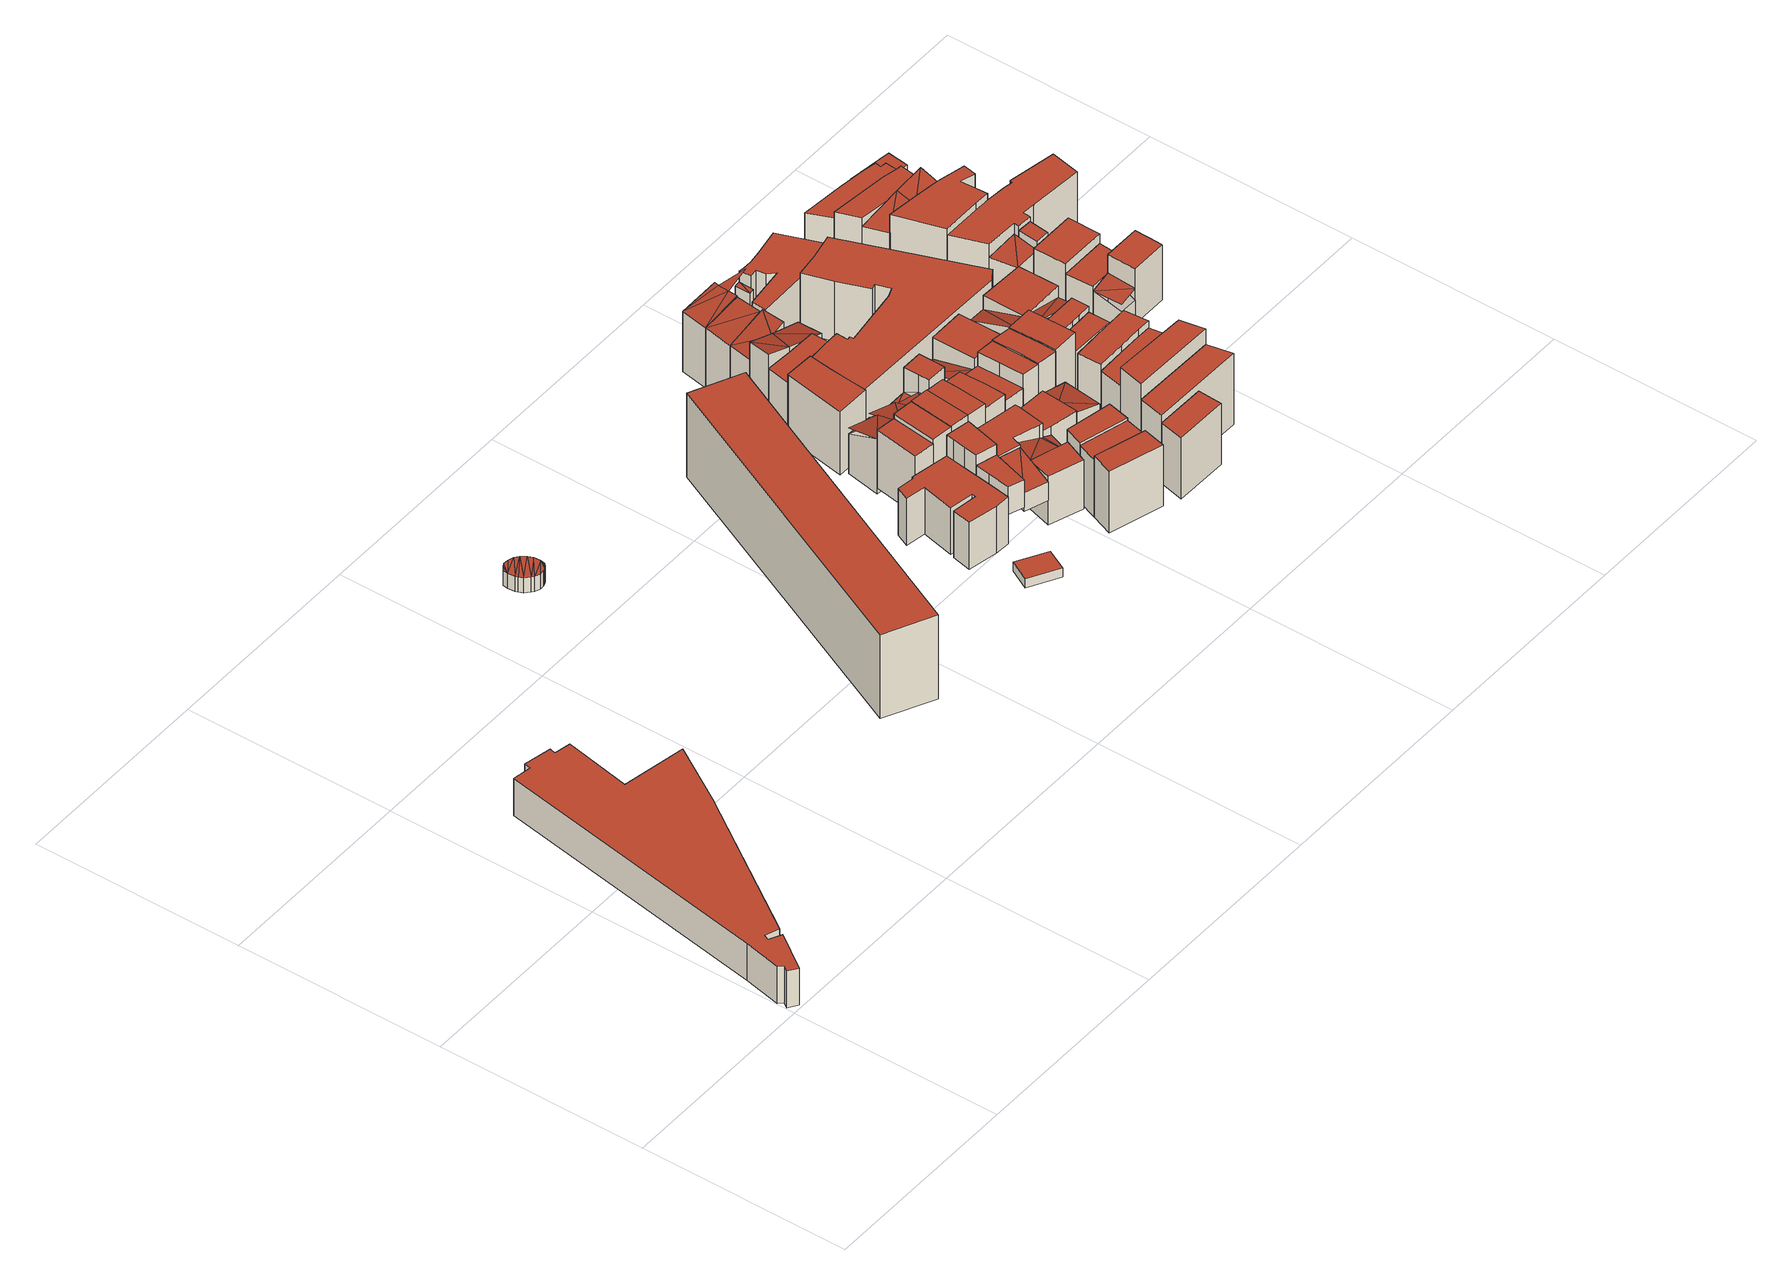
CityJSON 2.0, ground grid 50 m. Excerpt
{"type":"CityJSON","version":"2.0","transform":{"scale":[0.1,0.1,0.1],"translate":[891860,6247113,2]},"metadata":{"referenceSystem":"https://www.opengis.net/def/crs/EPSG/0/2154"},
"CityObjects":{
"building1":{"type":"Building","attributes":{"class":"Building"},"children":["building1-1"]},
"building1-1":{"type":"BuildingPart","parents":["building1"],"geometry":[{"type":"Solid","lod":"2.2","boundaries":[[[[0,1,2,3,4,5,6,7,8,9,10,11,12,13,14,15,16,17]],[[18,19,20,21,22,23,24,25,26,27,28,29,30,31,32,33,34,35]],[[35,34,16,17]],[[34,33,15,16]],[[33,32,14,15]],[[32,31,13,14]],[[31,30,12,13]],[[30,29,11,12]],[[29,28,10,11]],[[28,27,9,10]],[[27,26,8,9]],[[26,25,7,8]],[[25,24,6,7]],[[24,23,5,6]],[[23,22,4,5]],[[22,21,3,4]],[[21,20,2,3]],[[20,19,1,2]],[[19,18,0,1]],[[18,35,17,0]]]],"semantics":{"surfaces":[{"type":"GroundSurface"},{"type":"RoofSurface"},{"type":"WallSurface","on_footprint_edge":true}],"values":[[0,1,2,2,2,2,2,2,2,2,2,2,2,2,2,2,2,2,2,2]]}}]},
"building2":{"type":"Building","attributes":{"class":"Building"},"children":["building2-1"]},
"building2-1":{"type":"BuildingPart","parents":["building2"],"geometry":[{"type":"Solid","lod":"2.2","boundaries":[[[[36,37,38]],[[39,36,38]],[[40,41,37]],[[38,37,41]],[[42,43,44]],[[45,46,47]],[[47,48,49]],[[50,49,51]],[[52,49,50]],[[53,49,52]],[[51,49,48]],[[48,47,46]],[[44,46,45]],[[46,44,43]],[[43,42,40]],[[41,40,42]],[[54,37,36]],[[55,37,54]],[[56,57,58,59,60,61,62,63,64,65,66,67,68,69,70,71,72,73,74,75]],[[55,54,74,75]],[[54,36,73,74]],[[36,39,72,73]],[[39,38,71,72]],[[38,41,70,71]],[[41,42,69,70]],[[42,44,68,69]],[[44,45,67,68]],[[45,47,66,67]],[[47,49,65,66]],[[49,53,64,65]],[[53,52,63,64]],[[52,50,62,63]],[[50,51,61,62]],[[51,48,60,61]],[[48,46,59,60]],[[46,43,58,59]],[[43,40,57,58]],[[40,37,56,57]],[[37,55,75,56]]]],"semantics":{"surfaces":[{"type":"RoofSurface","rf_azimuth":171.44,"rf_slope":0.482},{"type":"GroundSurface"},{"type":"WallSurface","on_footprint_edge":true}],"values":[[0,0,0,0,0,0,0,0,0,0,0,0,0,0,0,0,0,0,1,2,2,2,2,2,2,2,2,2,2,2,2,2,2,2,2,2,2,2,2]]}}]},
"building3":{"type":"Building","attributes":{"class":"Building"},"children":["building3-1"]},
"building3-1":{"type":"BuildingPart","parents":["building3"],"geometry":[{"type":"Solid","lod":"2.2","boundaries":[[[[76,77,78,79]],[[80,81,82,83]],[[83,82,78,79]],[[82,81,77,78]],[[81,80,76,77]],[[80,83,79,76]]]],"semantics":{"surfaces":[{"type":"GroundSurface"},{"type":"RoofSurface"},{"type":"WallSurface","on_footprint_edge":true}],"values":[[0,1,2,2,2,2]]}}]},
"building4":{"type":"Building","attributes":{"class":"Building"},"children":["building4-1"]},
"building4-1":{"type":"BuildingPart","parents":["building4"],"geometry":[{"type":"Solid","lod":"2.2","boundaries":[[[[84,85,86,87]],[[88,89,90,91]],[[91,90,86,87]],[[90,89,85,86]],[[89,88,84,85]],[[88,91,87,84]]]],"semantics":{"surfaces":[{"type":"GroundSurface"},{"type":"RoofSurface"},{"type":"WallSurface","on_footprint_edge":true}],"values":[[0,1,2,2,2,2]]}}]},
"building5":{"type":"Building","attributes":{"class":"Building"},"children":["building5-1"]},
"building5-1":{"type":"BuildingPart","parents":["building5"],"geometry":[{"type":"Solid","lod":"2.2","boundaries":[[[[92,93,94,95,96,97,98,99,100,101,102,103,104,105,106]],[[107,108,109,110,111,112,113,114,115,116,117,118,119,120,121]],[[121,120,105,106]],[[120,119,104,105]],[[119,118,103,104]],[[118,117,102,103]],[[117,116,101,102]],[[116,115,100,101]],[[115,114,99,100]],[[114,113,98,99]],[[113,112,97,98]],[[112,111,96,97]],[[111,110,95,96]],[[110,109,94,95]],[[109,108,93,94]],[[108,107,92,93]],[[107,121,106,92]]]],"semantics":{"surfaces":[{"type":"GroundSurface"},{"type":"RoofSurface"},{"type":"WallSurface","on_footprint_edge":true}],"values":[[0,1,2,2,2,2,2,2,2,2,2,2,2,2,2,2,2]]}}]},
"building6":{"type":"Building","attributes":{"class":"Building"},"children":["building6-1"]},
"building6-1":{"type":"BuildingPart","parents":["building6"],"geometry":[{"type":"Solid","lod":"2.2","boundaries":[[[[122,123,124,125,126]],[[127,128,129,130,131]],[[131,130,125,126]],[[130,129,124,125]],[[129,128,123,124]],[[128,127,122,123]],[[127,131,126,122]]]],"semantics":{"surfaces":[{"type":"GroundSurface"},{"type":"RoofSurface"},{"type":"WallSurface","on_footprint_edge":true}],"values":[[0,1,2,2,2,2,2]]}}]},
"building7":{"type":"Building","attributes":{"class":"Building"},"children":["building7-1"]},
"building7-1":{"type":"BuildingPart","parents":["building7"],"geometry":[{"type":"Solid","lod":"2.2","boundaries":[[[[132,133,134]],[[135,132,134]],[[136,137,138,139]],[[134,133,138,139]],[[133,132,137,138]],[[132,135,136,137]],[[135,134,139,136]]]],"semantics":{"surfaces":[{"type":"RoofSurface","rf_azimuth":255.26,"rf_slope":14.89},{"type":"GroundSurface"},{"type":"WallSurface","on_footprint_edge":true}],"values":[[0,0,1,2,2,2,2]]}}]},
"building8":{"type":"Building","attributes":{"class":"Building"},"children":["building8-1"]},
"building8-1":{"type":"BuildingPart","parents":["building8"],"geometry":[{"type":"Solid","lod":"2.2","boundaries":[[[[140,141,142,143,144,145]],[[146,147,148,149,150,151]],[[151,150,144,145]],[[150,149,143,144]],[[149,148,142,143]],[[148,147,141,142]],[[147,146,140,141]],[[146,151,145,140]]]],"semantics":{"surfaces":[{"type":"GroundSurface"},{"type":"RoofSurface"},{"type":"WallSurface","on_footprint_edge":true}],"values":[[0,1,2,2,2,2,2,2]]}}]},
"building9":{"type":"Building","attributes":{"class":"Building"},"children":["building9-1"]},
"building9-1":{"type":"BuildingPart","parents":["building9"],"geometry":[{"type":"Solid","lod":"2.2","boundaries":[[[[152,153,154,155]],[[156,157,158,159]],[[159,158,154,155]],[[158,157,153,154]],[[157,156,152,153]],[[156,159,155,152]]]],"semantics":{"surfaces":[{"type":"GroundSurface"},{"type":"RoofSurface"},{"type":"WallSurface","on_footprint_edge":true}],"values":[[0,1,2,2,2,2]]}}]},
"building10":{"type":"Building","attributes":{"class":"Building"},"children":["building10-1"]},
"building10-1":{"type":"BuildingPart","parents":["building10"],"geometry":[{"type":"Solid","lod":"2.2","boundaries":[[[[160,161,162,163]],[[164,165,166,167]],[[167,166,162,163]],[[166,165,161,162]],[[165,164,160,161]],[[164,167,163,160]]]],"semantics":{"surfaces":[{"type":"GroundSurface"},{"type":"RoofSurface"},{"type":"WallSurface","on_footprint_edge":true}],"values":[[0,1,2,2,2,2]]}}]},
"building11":{"type":"Building","attributes":{"class":"Building"},"children":["building11-1"]},
"building11-1":{"type":"BuildingPart","parents":["building11"],"geometry":[{"type":"Solid","lod":"2.2","boundaries":[[[[168,169,170,171]],[[172,173,174,175]],[[175,174,170,171]],[[174,173,169,170]],[[173,172,168,169]],[[172,175,171,168]]]],"semantics":{"surfaces":[{"type":"GroundSurface"},{"type":"RoofSurface"},{"type":"WallSurface","on_footprint_edge":true}],"values":[[0,1,2,2,2,2]]}}]},
"building12":{"type":"Building","attributes":{"class":"Building"},"children":["building12-1"]},
"building12-1":{"type":"BuildingPart","parents":["building12"],"geometry":[{"type":"MultiSurface","lod":"2.2","boundaries":[[[176,177,178]],[[178,177,179]],[[180,181,182]],[[183,184,185,186,187]],[[177,176,186,187]],[[176,178,185,186]],[[178,181,184,185]],[[181,180,183,184]],[[180,177,187,183]]],"semantics":{"surfaces":[{"type":"RoofSurface","rf_azimuth":80.72,"rf_slope":16.52},{"type":"RoofSurface","rf_azimuth":86.85,"rf_slope":3.48},{"type":"GroundSurface"},{"type":"WallSurface","on_footprint_edge":true}],"values":[0,0,1,2,3,3,3,3,3]}}]},
"building13":{"type":"Building","attributes":{"class":"Building"},"children":["building13-1"]},
"building13-1":{"type":"BuildingPart","parents":["building13"],"geometry":[{"type":"Solid","lod":"2.2","boundaries":[[[[188,189,190,191,192,193,194,195]],[[196,197,198,199,200,201,202,203]],[[203,202,194,195]],[[202,201,193,194]],[[201,200,192,193]],[[200,199,191,192]],[[199,198,190,191]],[[198,197,189,190]],[[197,196,188,189]],[[196,203,195,188]]]],"semantics":{"surfaces":[{"type":"GroundSurface"},{"type":"RoofSurface"},{"type":"WallSurface","on_footprint_edge":true}],"values":[[0,1,2,2,2,2,2,2,2,2]]}}]},
"building14":{"type":"Building","attributes":{"class":"Building"},"children":["building14-1"]},
"building14-1":{"type":"BuildingPart","parents":["building14"],"geometry":[{"type":"Solid","lod":"2.2","boundaries":[[[[204,205,206]],[[207,206,205]],[[208,207,209]],[[208,206,207]],[[210,211,212,213,214,215]],[[209,207,214,215]],[[207,205,213,214]],[[205,204,212,213]],[[204,206,211,212]],[[206,208,210,211]],[[208,209,215,210]]]],"semantics":{"surfaces":[{"type":"RoofSurface","rf_azimuth":344.24,"rf_slope":16.55},{"type":"GroundSurface"},{"type":"WallSurface","on_footprint_edge":true}],"values":[[0,0,0,0,1,2,2,2,2,2,2]]}}]},
"building15":{"type":"Building","attributes":{"class":"Building"},"children":["building15-1"]},
"building15-1":{"type":"BuildingPart","parents":["building15"],"geometry":[{"type":"Solid","lod":"2.2","boundaries":[[[[216,217,218,219]],[[220,221,222,223]],[[223,222,218,219]],[[222,221,217,218]],[[221,220,216,217]],[[220,223,219,216]]]],"semantics":{"surfaces":[{"type":"GroundSurface"},{"type":"RoofSurface"},{"type":"WallSurface","on_footprint_edge":true}],"values":[[0,1,2,2,2,2]]}}]},
"building16":{"type":"Building","attributes":{"class":"Building"},"children":["building16-1"]},
"building16-1":{"type":"BuildingPart","parents":["building16"],"geometry":[{"type":"MultiSurface","lod":"2.2","boundaries":[[[224,225,226]],[[224,226,227]],[[228,229,230]],[[231,232,233,234,235]],[[228,226,234,235]],[[226,225,233,234]],[[225,224,232,233]],[[224,229,231,232]],[[229,228,235,231]]],"semantics":{"surfaces":[{"type":"RoofSurface","rf_azimuth":80.85,"rf_slope":15.89},{"type":"RoofSurface","rf_azimuth":76.14,"rf_slope":5.31},{"type":"GroundSurface"},{"type":"WallSurface","on_footprint_edge":true}],"values":[0,0,1,2,3,3,3,3,3]}}]},
"building17":{"type":"Building","attributes":{"class":"Building"},"children":["building17-1"]},
"building17-1":{"type":"BuildingPart","parents":["building17"],"geometry":[{"type":"Solid","lod":"2.2","boundaries":[[[[236,237,238,239]],[[240,241,242,243]],[[243,242,238,239]],[[242,241,237,238]],[[241,240,236,237]],[[240,243,239,236]]]],"semantics":{"surfaces":[{"type":"GroundSurface"},{"type":"RoofSurface"},{"type":"WallSurface","on_footprint_edge":true}],"values":[[0,1,2,2,2,2]]}}]},
"building18":{"type":"Building","attributes":{"class":"Building"},"children":["building18-1"]},
"building18-1":{"type":"BuildingPart","parents":["building18"],"geometry":[{"type":"Solid","lod":"2.2","boundaries":[[[[244,245,246,247,248,249]],[[250,251,252,253,254,255]],[[255,254,248,249]],[[254,253,247,248]],[[253,252,246,247]],[[252,251,245,246]],[[251,250,244,245]],[[250,255,249,244]]]],"semantics":{"surfaces":[{"type":"GroundSurface"},{"type":"RoofSurface"},{"type":"WallSurface","on_footprint_edge":true}],"values":[[0,1,2,2,2,2,2,2]]}}]},
"building19":{"type":"Building","attributes":{"class":"Building"},"children":["building19-1"]},
"building19-1":{"type":"BuildingPart","parents":["building19"],"geometry":[{"type":"Solid","lod":"2.2","boundaries":[[[[256,257,258,259,260]],[[261,262,263,264,265]],[[265,264,259,260]],[[264,263,258,259]],[[263,262,257,258]],[[262,261,256,257]],[[261,265,260,256]]]],"semantics":{"surfaces":[{"type":"GroundSurface"},{"type":"RoofSurface"},{"type":"WallSurface","on_footprint_edge":true}],"values":[[0,1,2,2,2,2,2]]}}]},
"building20":{"type":"Building","attributes":{"class":"Building"},"children":["building20-1"]},
"building20-1":{"type":"BuildingPart","parents":["building20"],"geometry":[{"type":"Solid","lod":"2.2","boundaries":[[[[238,266,267,239]],[[268,269,270,271]],[[271,270,267,239]],[[270,269,266,267]],[[269,268,238,266]],[[268,271,239,238]]]],"semantics":{"surfaces":[{"type":"GroundSurface"},{"type":"RoofSurface"},{"type":"WallSurface","on_footprint_edge":true}],"values":[[0,1,2,2,2,2]]}}]},
"building21":{"type":"Building","attributes":{"class":"Building"},"children":["building21-1"]},
"building21-1":{"type":"BuildingPart","parents":["building21"],"geometry":[{"type":"MultiSurface","lod":"2.2","boundaries":[[[272,273,274]],[[272,274,275]],[[276,277,278]],[[279,277,276]],[[280,281,282,283,284,285]],[[276,274,284,285]],[[274,273,283,284]],[[273,272,282,283]],[[272,277,281,282]],[[277,279,280,281]],[[279,276,285,280]]],"semantics":{"surfaces":[{"type":"RoofSurface","rf_azimuth":90.04,"rf_slope":8.91},{"type":"RoofSurface","rf_azimuth":102.31,"rf_slope":1.39},{"type":"GroundSurface"},{"type":"WallSurface","on_footprint_edge":true}],"values":[0,0,1,1,2,3,3,3,3,3,3]}}]},
"building22":{"type":"Building","attributes":{"class":"Building"},"children":["building22-1"]},
"building22-1":{"type":"BuildingPart","parents":["building22"],"geometry":[{"type":"Solid","lod":"2.2","boundaries":[[[[286,287,288,289,290,291,292]],[[293,294,295,296,297,298,299]],[[299,298,291,292]],[[298,297,290,291]],[[297,296,289,290]],[[296,295,288,289]],[[295,294,287,288]],[[294,293,286,287]],[[293,299,292,286]]]],"semantics":{"surfaces":[{"type":"GroundSurface"},{"type":"RoofSurface"},{"type":"WallSurface","on_footprint_edge":true}],"values":[[0,1,2,2,2,2,2,2,2]]}}]},
"building23":{"type":"Building","attributes":{"class":"Building"},"children":["building23-1"]},
"building23-1":{"type":"BuildingPart","parents":["building23"],"geometry":[{"type":"Solid","lod":"2.2","boundaries":[[[[300,301,302,303]],[[304,305,306,307]],[[307,306,302,303]],[[306,305,301,302]],[[305,304,300,301]],[[304,307,303,300]]]],"semantics":{"surfaces":[{"type":"GroundSurface"},{"type":"RoofSurface"},{"type":"WallSurface","on_footprint_edge":true}],"values":[[0,1,2,2,2,2]]}}]},
"building24":{"type":"Building","attributes":{"class":"Building"},"children":["building24-1"]},
"building24-1":{"type":"BuildingPart","parents":["building24"],"geometry":[{"type":"Solid","lod":"2.2","boundaries":[[[[308,309,310,311,312,313]],[[314,315,316,317,318,319]],[[319,318,312,313]],[[318,317,311,312]],[[317,316,310,311]],[[316,315,309,310]],[[315,314,308,309]],[[314,319,313,308]]]],"semantics":{"surfaces":[{"type":"GroundSurface"},{"type":"RoofSurface"},{"type":"WallSurface","on_footprint_edge":true}],"values":[[0,1,2,2,2,2,2,2]]}}]},
"building25":{"type":"Building","attributes":{"class":"Building"},"children":["building25-1"]},
"building25-1":{"type":"BuildingPart","parents":["building25"],"geometry":[{"type":"Solid","lod":"2.2","boundaries":[[[[320,321,322,323,324,325]],[[326,327,328,329,330,331]],[[331,330,324,325]],[[330,329,323,324]],[[329,328,322,323]],[[328,327,321,322]],[[327,326,320,321]],[[326,331,325,320]]]],"semantics":{"surfaces":[{"type":"GroundSurface"},{"type":"RoofSurface"},{"type":"WallSurface","on_footprint_edge":true}],"values":[[0,1,2,2,2,2,2,2]]}}]},
"building26":{"type":"Building","attributes":{"class":"Building"},"children":["building26-1"]},
"building26-1":{"type":"BuildingPart","parents":["building26"],"geometry":[{"type":"Solid","lod":"2.2","boundaries":[[[[285,284,332,333,334,335]],[[336,337,338,339,340,341]],[[341,340,334,335]],[[340,339,333,334]],[[339,338,332,333]],[[338,337,284,332]],[[337,336,285,284]],[[336,341,335,285]]]],"semantics":{"surfaces":[{"type":"GroundSurface"},{"type":"RoofSurface"},{"type":"WallSurface","on_footprint_edge":true}],"values":[[0,1,2,2,2,2,2,2]]}}]},
"building27":{"type":"Building","attributes":{"class":"Building"},"children":["building27-1"]},
"building27-1":{"type":"BuildingPart","parents":["building27"],"geometry":[{"type":"Solid","lod":"2.2","boundaries":[[[[342,343,344,345,346,347]],[[348,349,350,351,352,353]],[[353,352,346,347]],[[352,351,345,346]],[[351,350,344,345]],[[350,349,343,344]],[[349,348,342,343]],[[348,353,347,342]]]],"semantics":{"surfaces":[{"type":"GroundSurface"},{"type":"RoofSurface"},{"type":"WallSurface","on_footprint_edge":true}],"values":[[0,1,2,2,2,2,2,2]]}}]},
"building28":{"type":"Building","attributes":{"class":"Building"},"children":["building28-1"]},
"building28-1":{"type":"BuildingPart","parents":["building28"],"geometry":[{"type":"Solid","lod":"2.2","boundaries":[[[[354,355,356]],[[357,354,356]],[[358,357,359]],[[356,359,357]],[[360,361,362,363,364,365]],[[356,355,364,365]],[[355,354,363,364]],[[354,357,362,363]],[[357,358,361,362]],[[358,359,360,361]],[[359,356,365,360]]]],"semantics":{"surfaces":[{"type":"RoofSurface","rf_azimuth":358.6,"rf_slope":19.59},{"type":"GroundSurface"},{"type":"WallSurface","on_footprint_edge":true}],"values":[[0,0,0,0,1,2,2,2,2,2,2]]}}]},
"building29":{"type":"Building","attributes":{"class":"Building"},"children":["building29-1"]},
"building29-1":{"type":"BuildingPart","parents":["building29"],"geometry":[{"type":"Solid","lod":"2.2","boundaries":[[[[366,367,368]],[[369,368,367]],[[370,368,369]],[[371,372,373,374,375]],[[369,367,374,375]],[[367,366,373,374]],[[366,368,372,373]],[[368,370,371,372]],[[370,369,375,371]]]],"semantics":{"surfaces":[{"type":"RoofSurface","rf_azimuth":170.13,"rf_slope":13.35},{"type":"GroundSurface"},{"type":"WallSurface","on_footprint_edge":true}],"values":[[0,0,0,1,2,2,2,2,2]]}}]},
"building30":{"type":"Building","attributes":{"class":"Building"},"children":["building30-1"]},
"building30-1":{"type":"BuildingPart","parents":["building30"],"geometry":[{"type":"Solid","lod":"2.2","boundaries":[[[[376,377,378]],[[379,376,380]],[[378,380,376]],[[381,382,383,384,385]],[[378,377,384,385]],[[377,376,383,384]],[[376,379,382,383]],[[379,380,381,382]],[[380,378,385,381]]]],"semantics":{"surfaces":[{"type":"RoofSurface","rf_azimuth":0.423,"rf_slope":13.52},{"type":"GroundSurface"},{"type":"WallSurface","on_footprint_edge":true}],"values":[[0,0,0,1,2,2,2,2,2]]}}]},
"building31":{"type":"Building","attributes":{"class":"Building"},"children":["building31-1"]},
"building31-1":{"type":"BuildingPart","parents":["building31"],"geometry":[{"type":"Solid","lod":"2.2","boundaries":[[[[386,387,388]],[[389,386,388]],[[390,389,388]],[[391,392,393,394,395]],[[388,387,394,395]],[[387,386,393,394]],[[386,389,392,393]],[[389,390,391,392]],[[390,388,395,391]]]],"semantics":{"surfaces":[{"type":"RoofSurface","rf_azimuth":91.14,"rf_slope":14.26},{"type":"GroundSurface"},{"type":"WallSurface","on_footprint_edge":true}],"values":[[0,0,0,1,2,2,2,2,2]]}}]},
"building32":{"type":"Building","attributes":{"class":"Building"},"children":["building32-1"]},
"building32-1":{"type":"BuildingPart","parents":["building32"],"geometry":[{"type":"Solid","lod":"2.2","boundaries":[[[[396,397,398]],[[399,396,398]],[[400,401,402,403]],[[398,397,402,403]],[[397,396,401,402]],[[396,399,400,401]],[[399,398,403,400]]]],"semantics":{"surfaces":[{"type":"RoofSurface","rf_azimuth":171.98,"rf_slope":14.84},{"type":"GroundSurface"},{"type":"WallSurface","on_footprint_edge":true}],"values":[[0,0,1,2,2,2,2]]}}]},
"building33":{"type":"Building","attributes":{"class":"Building"},"children":["building33-1"]},
"building33-1":{"type":"BuildingPart","parents":["building33"],"geometry":[{"type":"Solid","lod":"2.2","boundaries":[[[[404,405,406,407]],[[408,409,410,411]],[[411,410,406,407]],[[410,409,405,406]],[[409,408,404,405]],[[408,411,407,404]]]],"semantics":{"surfaces":[{"type":"GroundSurface"},{"type":"RoofSurface"},{"type":"WallSurface","on_footprint_edge":true}],"values":[[0,1,2,2,2,2]]}}]},
"building34":{"type":"Building","attributes":{"class":"Building"},"children":["building34-1"]},
"building34-1":{"type":"BuildingPart","parents":["building34"],"geometry":[{"type":"Solid","lod":"2.2","boundaries":[[[[412,413,414,415,416,417]],[[418,419,420,421,422,423]],[[423,422,416,417]],[[422,421,415,416]],[[421,420,414,415]],[[420,419,413,414]],[[419,418,412,413]],[[418,423,417,412]]]],"semantics":{"surfaces":[{"type":"GroundSurface"},{"type":"RoofSurface"},{"type":"WallSurface","on_footprint_edge":true}],"values":[[0,1,2,2,2,2,2,2]]}}]},
"building35":{"type":"Building","attributes":{"class":"Building"},"children":["building35-1"]},
"building35-1":{"type":"BuildingPart","parents":["building35"],"geometry":[{"type":"Solid","lod":"2.2","boundaries":[[[[424,425,426]],[[427,426,425]],[[428,429,430,431]],[[427,425,430,431]],[[425,424,429,430]],[[424,426,428,429]],[[426,427,431,428]]]],"semantics":{"surfaces":[{"type":"RoofSurface","rf_azimuth":59.24,"rf_slope":8.73},{"type":"GroundSurface"},{"type":"WallSurface","on_footprint_edge":true}],"values":[[0,0,1,2,2,2,2]]}}]},
"building36":{"type":"Building","attributes":{"class":"Building"},"children":["building36-1"]},
"building36-1":{"type":"BuildingPart","parents":["building36"],"geometry":[{"type":"Solid","lod":"2.2","boundaries":[[[[432,433,434,435,436,437]],[[438,439,440,441,442,443]],[[443,442,436,437]],[[442,441,435,436]],[[441,440,434,435]],[[440,439,433,434]],[[439,438,432,433]],[[438,443,437,432]]]],"semantics":{"surfaces":[{"type":"GroundSurface"},{"type":"RoofSurface"},{"type":"WallSurface","on_footprint_edge":true}],"values":[[0,1,2,2,2,2,2,2]]}}]},
"building37":{"type":"Building","attributes":{"class":"Building"},"children":["building37-1"]},
"building37-1":{"type":"BuildingPart","parents":["building37"],"geometry":[{"type":"MultiSurface","lod":"2.2","boundaries":[[[444,445,446]],[[447,448,449]],[[450,451,447]],[[450,447,452]],[[449,452,447]],[[453,452,449]],[[454,455,456,457,458,459,460,461]],[[449,462,460,461]],[[462,463,459,460]],[[463,447,458,459]],[[447,451,457,458]],[[451,450,456,457]],[[450,452,455,456]],[[452,453,454,455]],[[453,449,461,454]]],"semantics":{"surfaces":[{"type":"RoofSurface","rf_azimuth":284.36,"rf_slope":14.08},{"type":"RoofSurface","rf_azimuth":167.34,"rf_slope":15.65},{"type":"GroundSurface"},{"type":"WallSurface","on_footprint_edge":true}],"values":[0,1,1,1,1,1,2,3,3,3,3,3,3,3,3]}}]},
"building38":{"type":"Building","attributes":{"class":"Building"},"children":["building38-1"]},
"building38-1":{"type":"BuildingPart","parents":["building38"],"geometry":[{"type":"Solid","lod":"2.2","boundaries":[[[[464,465,466,467]],[[468,469,470,471]],[[471,470,466,467]],[[470,469,465,466]],[[469,468,464,465]],[[468,471,467,464]]]],"semantics":{"surfaces":[{"type":"GroundSurface"},{"type":"RoofSurface"},{"type":"WallSurface","on_footprint_edge":true}],"values":[[0,1,2,2,2,2]]}}]},
"building39":{"type":"Building","attributes":{"class":"Building"},"children":["building39-1"]},
"building39-1":{"type":"BuildingPart","parents":["building39"],"geometry":[{"type":"Solid","lod":"2.2","boundaries":[[[[472,473,474,475]],[[476,477,478,479]],[[479,478,474,475]],[[478,477,473,474]],[[477,476,472,473]],[[476,479,475,472]]]],"semantics":{"surfaces":[{"type":"GroundSurface"},{"type":"RoofSurface"},{"type":"WallSurface","on_footprint_edge":true}],"values":[[0,1,2,2,2,2]]}}]},
"building40":{"type":"Building","attributes":{"class":"Building"},"children":["building40-1"]},
"building40-1":{"type":"BuildingPart","parents":["building40"],"geometry":[{"type":"Solid","lod":"2.2","boundaries":[[[[480,481,482,483]],[[484,485,486,487]],[[487,486,482,483]],[[486,485,481,482]],[[485,484,480,481]],[[484,487,483,480]]]],"semantics":{"surfaces":[{"type":"GroundSurface"},{"type":"RoofSurface"},{"type":"WallSurface","on_footprint_edge":true}],"values":[[0,1,2,2,2,2]]}}]},
"building41":{"type":"Building","attributes":{"class":"Building"},"children":["building41-1"]},
"building41-1":{"type":"BuildingPart","parents":["building41"],"geometry":[{"type":"Solid","lod":"2.2","boundaries":[[[[488,489,490,491,492]],[[493,494,495,496,497]],[[497,496,491,492]],[[496,495,490,491]],[[495,494,489,490]],[[494,493,488,489]],[[493,497,492,488]]]],"semantics":{"surfaces":[{"type":"GroundSurface"},{"type":"RoofSurface"},{"type":"WallSurface","on_footprint_edge":true}],"values":[[0,1,2,2,2,2,2]]}}]},
"building42":{"type":"Building","attributes":{"class":"Building"},"children":["building42-1"]},
"building42-1":{"type":"BuildingPart","parents":["building42"],"geometry":[{"type":"Solid","lod":"2.2","boundaries":[[[[498,499,500,501,502]],[[503,504,505,506,507]],[[507,506,501,502]],[[506,505,500,501]],[[505,504,499,500]],[[504,503,498,499]],[[503,507,502,498]]]],"semantics":{"surfaces":[{"type":"GroundSurface"},{"type":"RoofSurface"},{"type":"WallSurface","on_footprint_edge":true}],"values":[[0,1,2,2,2,2,2]]}}]},
"building43":{"type":"Building","attributes":{"class":"Building"},"children":["building43-1"]},
"building43-1":{"type":"BuildingPart","parents":["building43"],"geometry":[{"type":"Solid","lod":"2.2","boundaries":[[[[508,509,510,511,512,513]],[[514,515,516,517,518,519]],[[519,518,512,513]],[[518,517,511,512]],[[517,516,510,511]],[[516,515,509,510]],[[515,514,508,509]],[[514,519,513,508]]]],"semantics":{"surfaces":[{"type":"GroundSurface"},{"type":"RoofSurface"},{"type":"WallSurface","on_footprint_edge":true}],"values":[[0,1,2,2,2,2,2,2]]}}]},
"building44":{"type":"Building","attributes":{"class":"Building"},"children":["building44-1"]},
"building44-1":{"type":"BuildingPart","parents":["building44"],"geometry":[{"type":"Solid","lod":"2.2","boundaries":[[[[520,521,522]],[[523,522,521]],[[524,525,526,527]],[[523,521,526,527]],[[521,520,525,526]],[[520,522,524,525]],[[522,523,527,524]]]],"semantics":{"surfaces":[{"type":"RoofSurface","rf_azimuth":195.98,"rf_slope":15.71},{"type":"GroundSurface"},{"type":"WallSurface","on_footprint_edge":true}],"values":[[0,0,1,2,2,2,2]]}}]},
"building45":{"type":"Building","attributes":{"class":"Building"},"children":["building45-1"]},
"building45-1":{"type":"BuildingPart","parents":["building45"],"geometry":[{"type":"Solid","lod":"2.2","boundaries":[[[[528,529,530,531,532,533,534,535,536,537,538,539,540,541,542,543,544,545,546]],[[547,548,549,550,551,552,553,554,555,556,557,558,559,560,561,562,563,564,565]],[[565,564,545,546]],[[564,563,544,545]],[[563,562,543,544]],[[562,561,542,543]],[[561,560,541,542]],[[560,559,540,541]],[[559,558,539,540]],[[558,557,538,539]],[[557,556,537,538]],[[556,555,536,537]],[[555,554,535,536]],[[554,553,534,535]],[[553,552,533,534]],[[552,551,532,533]],[[551,550,531,532]],[[550,549,530,531]],[[549,548,529,530]],[[548,547,528,529]],[[547,565,546,528]]]],"semantics":{"surfaces":[{"type":"GroundSurface"},{"type":"RoofSurface"},{"type":"WallSurface","on_footprint_edge":true}],"values":[[0,1,2,2,2,2,2,2,2,2,2,2,2,2,2,2,2,2,2,2,2]]}}]},
"building46":{"type":"Building","attributes":{"class":"Building"},"children":["building46-1"]},
"building46-1":{"type":"BuildingPart","parents":["building46"],"geometry":[{"type":"Solid","lod":"2.2","boundaries":[[[[566,567,568,569,570,571,572]],[[573,574,575,576,577,578,579]],[[579,578,571,572]],[[578,577,570,571]],[[577,576,569,570]],[[576,575,568,569]],[[575,574,567,568]],[[574,573,566,567]],[[573,579,572,566]]]],"semantics":{"surfaces":[{"type":"GroundSurface"},{"type":"RoofSurface"},{"type":"WallSurface","on_footprint_edge":true}],"values":[[0,1,2,2,2,2,2,2,2]]}}]},
"building47":{"type":"Building","attributes":{"class":"Building"},"children":["building47-1"]},
"building47-1":{"type":"BuildingPart","parents":["building47"],"geometry":[{"type":"Solid","lod":"2.2","boundaries":[[[[580,581,582]],[[583,580,582]],[[584,585,586,587]],[[582,581,586,587]],[[581,580,585,586]],[[580,583,584,585]],[[583,582,587,584]]]],"semantics":{"surfaces":[{"type":"RoofSurface","rf_azimuth":91.54,"rf_slope":18.05},{"type":"GroundSurface"},{"type":"WallSurface","on_footprint_edge":true}],"values":[[0,0,1,2,2,2,2]]}}]},
"building48":{"type":"Building","attributes":{"class":"Building"},"children":["building48-1"]},
"building48-1":{"type":"BuildingPart","parents":["building48"],"geometry":[{"type":"Solid","lod":"2.2","boundaries":[[[[588,589,590,591,592,593,594,595,596,597,598,599,600,601]],[[602,603,604,605,606,607,608,609,610,611,612,613,614,615]],[[615,614,600,601]],[[614,613,599,600]],[[613,612,598,599]],[[612,611,597,598]],[[611,610,596,597]],[[610,609,595,596]],[[609,608,594,595]],[[608,607,593,594]],[[607,606,592,593]],[[606,605,591,592]],[[605,604,590,591]],[[604,603,589,590]],[[603,602,588,589]],[[602,615,601,588]]]],"semantics":{"surfaces":[{"type":"GroundSurface"},{"type":"RoofSurface"},{"type":"WallSurface","on_footprint_edge":true}],"values":[[0,1,2,2,2,2,2,2,2,2,2,2,2,2,2,2]]}}]},
"building49":{"type":"Building","attributes":{"class":"Building"},"children":["building49-1"]},
"building49-1":{"type":"BuildingPart","parents":["building49"],"geometry":[{"type":"Solid","lod":"2.2","boundaries":[[[[616,617,618,619,620,621]],[[622,623,624,625,626,627]],[[627,626,620,621]],[[626,625,619,620]],[[625,624,618,619]],[[624,623,617,618]],[[623,622,616,617]],[[622,627,621,616]]]],"semantics":{"surfaces":[{"type":"GroundSurface"},{"type":"RoofSurface"},{"type":"WallSurface","on_footprint_edge":true}],"values":[[0,1,2,2,2,2,2,2]]}}]},
"building50":{"type":"Building","attributes":{"class":"Building"},"children":["building50-1"]},
"building50-1":{"type":"BuildingPart","parents":["building50"],"geometry":[{"type":"Solid","lod":"2.2","boundaries":[[[[628,629,630,631,632,633]],[[634,635,636,637,638,639]],[[639,638,632,633]],[[638,637,631,632]],[[637,636,630,631]],[[636,635,629,630]],[[635,634,628,629]],[[634,639,633,628]]]],"semantics":{"surfaces":[{"type":"GroundSurface"},{"type":"RoofSurface"},{"type":"WallSurface","on_footprint_edge":true}],"values":[[0,1,2,2,2,2,2,2]]}}]},
"building51":{"type":"Building","attributes":{"class":"Building"},"children":["building51-1"]},
"building51-1":{"type":"BuildingPart","parents":["building51"],"geometry":[{"type":"MultiSurface","lod":"2.2","boundaries":[[[640,641,642]],[[643,640,642]],[[644,628,633,645]],[[646,647,633,645]],[[647,640,628,633]],[[640,643,644,628]],[[643,646,645,644]]],"semantics":{"surfaces":[{"type":"RoofSurface","rf_azimuth":2.17,"rf_slope":15.55},{"type":"GroundSurface"},{"type":"WallSurface","on_footprint_edge":true}],"values":[0,0,1,2,2,2,2]}}]},
"building52":{"type":"Building","attributes":{"class":"Building"},"children":["building52-1"]},
"building52-1":{"type":"BuildingPart","parents":["building52"],"geometry":[{"type":"Solid","lod":"2.2","boundaries":[[[[648,649,650,651]],[[652,653,654,655]],[[655,654,650,651]],[[654,653,649,650]],[[653,652,648,649]],[[652,655,651,648]]]],"semantics":{"surfaces":[{"type":"GroundSurface"},{"type":"RoofSurface"},{"type":"WallSurface","on_footprint_edge":true}],"values":[[0,1,2,2,2,2]]}}]},
"building53":{"type":"Building","attributes":{"class":"Building"},"children":["building53-1"]},
"building53-1":{"type":"BuildingPart","parents":["building53"],"geometry":[{"type":"MultiSurface","lod":"2.2","boundaries":[[[656,657,658]],[[659,656,658]],[[660,661,662,663]],[[664,665,662,663]],[[665,656,661,662]],[[656,659,660,661]],[[659,664,663,660]]],"semantics":{"surfaces":[{"type":"RoofSurface","rf_azimuth":185.09,"rf_slope":14.5},{"type":"GroundSurface"},{"type":"WallSurface","on_footprint_edge":true}],"values":[0,0,1,2,2,2,2]}}]},
"building54":{"type":"Building","attributes":{"class":"Building"},"children":["building54-1"]},
"building54-1":{"type":"BuildingPart","parents":["building54"],"geometry":[{"type":"Solid","lod":"2.2","boundaries":[[[[666,667,668,669,670]],[[671,672,673,674,675]],[[675,674,669,670]],[[674,673,668,669]],[[673,672,667,668]],[[672,671,666,667]],[[671,675,670,666]]]],"semantics":{"surfaces":[{"type":"GroundSurface"},{"type":"RoofSurface"},{"type":"WallSurface","on_footprint_edge":true}],"values":[[0,1,2,2,2,2,2]]}}]},
"building55":{"type":"Building","attributes":{"class":"Building"},"children":["building55-1"]},
"building55-1":{"type":"BuildingPart","parents":["building55"],"geometry":[{"type":"Solid","lod":"2.2","boundaries":[[[[676,677,678]],[[679,676,678]],[[680,681,682,683]],[[678,677,682,683]],[[677,676,681,682]],[[676,679,680,681]],[[679,678,683,680]]]],"semantics":{"surfaces":[{"type":"RoofSurface","rf_azimuth":230.61,"rf_slope":10.93},{"type":"GroundSurface"},{"type":"WallSurface","on_footprint_edge":true}],"values":[[0,0,1,2,2,2,2]]}}]},
"building56":{"type":"Building","attributes":{"class":"Building"},"children":["building56-1"]},
"building56-1":{"type":"BuildingPart","parents":["building56"],"geometry":[{"type":"Solid","lod":"2.2","boundaries":[[[[684,685,686,687,688]],[[689,690,691,692,693]],[[693,692,687,688]],[[692,691,686,687]],[[691,690,685,686]],[[690,689,684,685]],[[689,693,688,684]]]],"semantics":{"surfaces":[{"type":"GroundSurface"},{"type":"RoofSurface"},{"type":"WallSurface","on_footprint_edge":true}],"values":[[0,1,2,2,2,2,2]]}}]},
"building57":{"type":"Building","attributes":{"class":"Building"},"children":["building57-1"]},
"building57-1":{"type":"BuildingPart","parents":["building57"],"geometry":[{"type":"Solid","lod":"2.2","boundaries":[[[[694,695,696,697]],[[698,699,700,701]],[[701,700,696,697]],[[700,699,695,696]],[[699,698,694,695]],[[698,701,697,694]]]],"semantics":{"surfaces":[{"type":"GroundSurface"},{"type":"RoofSurface"},{"type":"WallSurface","on_footprint_edge":true}],"values":[[0,1,2,2,2,2]]}}]},
"building58":{"type":"Building","attributes":{"class":"Building"},"children":["building58-1"]},
"building58-1":{"type":"BuildingPart","parents":["building58"],"geometry":[{"type":"Solid","lod":"2.2","boundaries":[[[[702,703,704]],[[705,704,703]],[[704,705,706]],[[707,706,705]],[[708,709,710,711,712,713]],[[705,703,712,713]],[[703,702,711,712]],[[702,704,710,711]],[[704,706,709,710]],[[706,707,708,709]],[[707,705,713,708]]]],"semantics":{"surfaces":[{"type":"RoofSurface","rf_azimuth":198.53,"rf_slope":19.76},{"type":"GroundSurface"},{"type":"WallSurface","on_footprint_edge":true}],"values":[[0,0,0,0,1,2,2,2,2,2,2]]}}]},
"building59":{"type":"Building","attributes":{"class":"Building"},"children":["building59-1"]},
"building59-1":{"type":"BuildingPart","parents":["building59"],"geometry":[{"type":"Solid","lod":"2.2","boundaries":[[[[714,715,716,717,718,719,720]],[[721,722,723,724,725,726,727]],[[727,726,719,720]],[[726,725,718,719]],[[725,724,717,718]],[[724,723,716,717]],[[723,722,715,716]],[[722,721,714,715]],[[721,727,720,714]]]],"semantics":{"surfaces":[{"type":"GroundSurface"},{"type":"RoofSurface"},{"type":"WallSurface","on_footprint_edge":true}],"values":[[0,1,2,2,2,2,2,2,2]]}}]},
"building60":{"type":"Building","attributes":{"class":"Building"},"children":["building60-1"]},
"building60-1":{"type":"BuildingPart","parents":["building60"],"geometry":[{"type":"Solid","lod":"2.2","boundaries":[[[[728,729,730,731,732,733,734,735,736]],[[737,738,739,740,741,742,743,744,745]],[[745,744,735,736]],[[744,743,734,735]],[[743,742,733,734]],[[742,741,732,733]],[[741,740,731,732]],[[740,739,730,731]],[[739,738,729,730]],[[738,737,728,729]],[[737,745,736,728]]]],"semantics":{"surfaces":[{"type":"GroundSurface"},{"type":"RoofSurface"},{"type":"WallSurface","on_footprint_edge":true}],"values":[[0,1,2,2,2,2,2,2,2,2,2]]}}]},
"building61":{"type":"Building","attributes":{"class":"Building"},"children":["building61-1"]},
"building61-1":{"type":"BuildingPart","parents":["building61"],"geometry":[{"type":"Solid","lod":"2.2","boundaries":[[[[746,747,748,749]],[[750,751,752,753]],[[753,752,748,749]],[[752,751,747,748]],[[751,750,746,747]],[[750,753,749,746]]]],"semantics":{"surfaces":[{"type":"GroundSurface"},{"type":"RoofSurface"},{"type":"WallSurface","on_footprint_edge":true}],"values":[[0,1,2,2,2,2]]}}]},
"building62":{"type":"Building","attributes":{"class":"Building"},"children":["building62-1"]},
"building62-1":{"type":"BuildingPart","parents":["building62"],"geometry":[{"type":"Solid","lod":"2.2","boundaries":[[[[754,755,756,757,758,759,760,761,762,763]],[[764,765,766,767,768,769,770,771,772,773]],[[773,772,762,763]],[[772,771,761,762]],[[771,770,760,761]],[[770,769,759,760]],[[769,768,758,759]],[[768,767,757,758]],[[767,766,756,757]],[[766,765,755,756]],[[765,764,754,755]],[[764,773,763,754]]]],"semantics":{"surfaces":[{"type":"GroundSurface"},{"type":"RoofSurface"},{"type":"WallSurface","on_footprint_edge":true}],"values":[[0,1,2,2,2,2,2,2,2,2,2,2]]}}]},
"building63":{"type":"Building","attributes":{"class":"Building"},"children":["building63-1"]},
"building63-1":{"type":"BuildingPart","parents":["building63"],"geometry":[{"type":"Solid","lod":"2.2","boundaries":[[[[774,775,776,777,778,779,780,781,782,783,784,785,786,787]],[[788,789,790,791,792,793,794,795,796,797,798,799,800,801]],[[801,800,786,787]],[[800,799,785,786]],[[799,798,784,785]],[[798,797,783,784]],[[797,796,782,783]],[[796,795,781,782]],[[795,794,780,781]],[[794,793,779,780]],[[793,792,778,779]],[[792,791,777,778]],[[791,790,776,777]],[[790,789,775,776]],[[789,788,774,775]],[[788,801,787,774]]]],"semantics":{"surfaces":[{"type":"GroundSurface"},{"type":"RoofSurface"},{"type":"WallSurface","on_footprint_edge":true}],"values":[[0,1,2,2,2,2,2,2,2,2,2,2,2,2,2,2]]}}]},
"building64":{"type":"Building","attributes":{"class":"Building"},"children":["building64-1"]},
"building64-1":{"type":"BuildingPart","parents":["building64"],"geometry":[{"type":"Solid","lod":"2.2","boundaries":[[[[802,803,804,805,806,807,808]],[[809,810,811,812,813,814,815]],[[815,814,807,808]],[[814,813,806,807]],[[813,812,805,806]],[[812,811,804,805]],[[811,810,803,804]],[[810,809,802,803]],[[809,815,808,802]]]],"semantics":{"surfaces":[{"type":"GroundSurface"},{"type":"RoofSurface"},{"type":"WallSurface","on_footprint_edge":true}],"values":[[0,1,2,2,2,2,2,2,2]]}}]}
},
"vertices":[
[23,134,6],[4,45,6],[14,35,6],[4,22,6],[26,7,6],[86,93,6],[57,108,6],[62,120,6],[95,108,6],[323,444,6],[407,582,6],[254,610,6],[285,769,6],[246,777,6],[250,791,6],[184,805,6],[181,789,6],[137,797,6],[23,134,104],[4,45,104],[14,35,104],[4,22,104],[26,7,104],[86,93,104],[57,108,104],[62,120,104],[95,108,104],[323,444,104],[407,582,104],[254,610,104],[285,769,104],[246,777,104],[250,791,104],[184,805,104],[181,789,104],[137,797,104],
[655,1109,121],[670,1131,121],[639,1107,121],[649,1107,121],[669,1147,121],[626,1112,121],[620,1116,121],[664,1159,121],[609,1127,121],[604,1137,121],[655,1171,121],[602,1143,121],[645,1179,121],[600,1160,121],[620,1184,121],[632,1183,121],[612,1180,121],[602,1172,121],[662,1113,121],[668,1119,121],[670,1131,81],[669,1147,81],[664,1159,81],[655,1171,81],[645,1179,81],[632,1183,81],[620,1184,81],[612,1180,81],[602,1172,81],[600,1160,81],[602,1143,81],[604,1137,81],[609,1127,81],[620,1116,81],[626,1112,81],[639,1107,81],[649,1107,81],[655,1109,81],[662,1113,81],[668,1119,81],
[1066,1067,94],[723,331,94],[839,274,94],[1185,1011,94],[1066,1067,316],[723,331,316],[839,274,316],[1185,1011,316],
[1131,309,205],[1105,259,205],[1176,220,205],[1201,269,205],[1131,309,229],[1105,259,229],[1176,220,229],[1201,269,229],
[1111,448,188],[1168,438,188],[1168,429,188],[1108,438,188],[1098,393,188],[1170,378,188],[1205,376,188],[1213,430,188],[1222,497,188],[1230,547,188],[1138,564,188],[1137,560,188],[1095,566,188],[1081,534,188],[1129,526,188],[1111,448,312],[1168,438,312],[1168,429,312],[1108,438,312],[1098,393,312],[1170,378,312],[1205,376,312],[1213,430,312],[1222,497,312],[1230,547,312],[1138,564,312],[1137,560,312],[1095,566,312],[1081,534,312],[1129,526,312],
[1267,452,266],[1218,465,266],[1213,430,266],[1205,376,266],[1241,364,266],[1267,452,339],[1218,465,339],[1213,430,339],[1205,376,339],[1241,364,339],
[1241,364,304],[1296,346,303],[1323,435,328],[1267,452,328],[1267,452,255],[1241,364,255],[1296,346,255],[1323,435,255],
[1230,547,185],[1228,529,185],[1222,497,185],[1218,465,185],[1267,452,185],[1288,537,185],[1230,547,367],[1228,529,367],[1222,497,367],[1218,465,367],[1267,452,367],[1288,537,367],
[1185,592,165],[1237,586,165],[1250,693,165],[1203,699,165],[1185,592,318],[1237,586,318],[1250,693,318],[1203,699,318],
[1401,377,189],[1313,403,189],[1296,346,189],[1377,319,189],[1401,377,318],[1313,403,318],[1296,346,318],[1377,319,318],
[1237,586,186],[1287,579,186],[1300,688,186],[1250,693,186],[1237,586,330],[1287,579,330],[1300,688,330],[1250,693,330],
[1273,691,293],[1279,755,274],[1203,699,294],[1217,780,270],[1280,777,254],[1217,780,254],[1279,755,255],[1280,777,149],[1217,780,149],[1203,699,149],[1273,691,149],[1279,755,149],
[1412,505,178],[1412,515,178],[1288,537,178],[1267,452,178],[1323,435,178],[1331,460,178],[1394,441,178],[1401,438,178],[1412,505,334],[1412,515,334],[1288,537,334],[1267,452,334],[1323,435,334],[1331,460,334],[1394,441,334],[1401,438,334],
[1331,460,320],[1313,403,320],[1394,441,300],[1401,377,293],[1401,438,298],[1422,433,291],[1401,438,190],[1394,441,190],[1331,460,190],[1313,403,190],[1401,377,190],[1422,433,190],
[1345,683,184],[1300,688,184],[1287,579,184],[1334,574,184],[1345,683,332],[1300,688,332],[1287,579,332],[1334,574,332],
[1273,691,289],[1336,684,288],[1334,753,269],[1280,777,265],[1335,773,246],[1280,777,247],[1334,753,248],[1280,777,150],[1273,691,150],[1336,684,150],[1334,753,150],[1335,773,150],
[1380,258,156],[1507,220,156],[1520,274,156],[1399,310,156],[1380,258,318],[1507,220,318],[1520,274,318],[1399,310,318],
[1227,808,123],[1309,807,123],[1314,861,123],[1317,900,123],[1324,955,123],[1254,958,123],[1227,808,290],[1309,807,290],[1314,861,290],[1317,900,290],[1324,955,290],[1254,958,290],
[1345,683,183],[1334,574,183],[1383,567,183],[1389,642,183],[1390,678,183],[1345,683,330],[1334,574,330],[1383,567,330],[1389,642,330],[1390,678,330],
[1533,328,156],[1418,358,156],[1520,274,307],[1533,328,307],[1418,358,307],[1399,310,307],
[1336,684,274],[1390,678,275],[1388,735,266],[1334,753,263],[1388,772,246],[1334,753,246],[1388,735,247],[1335,773,245],[1335,773,152],[1334,753,152],[1336,684,152],[1390,678,152],[1388,735,152],[1388,772,152],
[1401,438,172],[1422,433,172],[1489,421,172],[1493,469,172],[1496,510,172],[1412,515,172],[1407,475,172],[1401,438,314],[1422,433,314],[1489,421,314],[1493,469,314],[1496,510,314],[1412,515,314],[1407,475,314],
[1533,328,159],[1545,381,159],[1435,403,159],[1418,358,159],[1533,328,313],[1545,381,313],[1435,403,313],[1418,358,313],
[1439,672,178],[1390,678,178],[1388,623,178],[1383,567,178],[1439,560,178],[1441,613,178],[1439,672,318],[1390,678,318],[1388,623,318],[1383,567,318],[1439,560,318],[1441,613,318],
[1398,958,116],[1398,1007,116],[1326,1009,116],[1264,1013,116],[1254,958,116],[1324,955,116],[1398,958,269],[1398,1007,269],[1326,1009,269],[1264,1013,269],[1254,958,269],[1324,955,269],
[1389,710,152],[1438,709,152],[1438,757,152],[1438,772,152],[1388,772,312],[1388,735,312],[1389,710,312],[1438,709,312],[1438,757,312],[1438,772,312],
[1441,613,175],[1439,560,175],[1490,554,175],[1491,613,175],[1490,666,175],[1439,672,175],[1441,613,301],[1439,560,301],[1490,554,301],[1491,613,301],[1490,666,301],[1439,672,301],
[1274,1067,303],[1264,1013,306],[1326,1009,284],[1342,1063,279],[1428,1063,248],[1429,1006,247],[1429,1006,112],[1428,1063,112],[1342,1063,112],[1274,1067,112],[1264,1013,112],[1326,1009,112],
[1380,1063,282],[1386,1120,281],[1342,1063,273],[1284,1123,257],[1274,1067,257],[1274,1067,107],[1342,1063,107],[1380,1063,107],[1386,1120,107],[1284,1123,107],
[1493,469,308],[1489,421,309],[1551,410,294],[1496,510,307],[1564,505,291],[1564,505,164],[1496,510,164],[1493,469,164],[1489,421,164],[1551,410,164],
[1482,771,268],[1438,772,268],[1438,757,272],[1482,667,295],[1439,672,293],[1439,672,154],[1482,667,154],[1482,771,154],[1438,772,154],[1438,757,154],
[1379,1120,280],[1387,1183,279],[1297,1194,255],[1284,1123,255],[1284,1123,100],[1379,1120,100],[1387,1183,100],[1297,1194,100],
[1680,262,154],[1561,264,154],[1548,206,154],[1677,204,154],[1680,262,315],[1561,264,315],[1548,206,315],[1677,204,315],
[1490,554,170],[1532,548,170],[1533,589,170],[1533,662,170],[1490,666,170],[1491,613,170],[1490,554,338],[1532,548,338],[1533,589,338],[1533,662,338],[1490,666,338],[1491,613,338],
[1398,972,215],[1398,958,217],[1418,970,214],[1419,957,215],[1418,970,151],[1398,972,151],[1398,958,151],[1419,957,151],
[1532,548,167],[1581,542,167],[1582,581,167],[1580,656,167],[1533,662,167],[1533,589,167],[1532,548,341],[1581,542,341],[1582,581,341],[1580,656,341],[1533,662,341],[1533,589,341],
[1448,1208,152],[1448,1234,158],[1392,1233,162],[1389,1206,281],[1448,1208,297],[1392,1233,280],[1297,1194,256],[1387,1183,282],[1309,1259,256],[1394,1244,280],[1394,1244,97],[1309,1259,97],[1297,1194,97],[1387,1183,97],[1389,1206,97],[1448,1208,97],[1448,1234,97],[1392,1233,97],[1448,1234,180],[1448,1208,176],
[1482,667,155],[1569,658,155],[1568,771,155],[1482,771,155],[1482,667,326],[1569,658,326],[1568,771,326],[1482,771,326],
[1575,325,146],[1561,264,146],[1794,261,146],[1782,321,146],[1575,325,334],[1561,264,334],[1794,261,334],[1782,321,334],
[1782,321,149],[1771,380,149],[1590,388,149],[1575,325,149],[1782,321,375],[1771,380,375],[1590,388,375],[1575,325,375],
[1580,656,164],[1582,581,164],[1581,542,164],[1646,542,164],[1645,656,164],[1580,656,344],[1582,581,344],[1581,542,344],[1646,542,344],[1645,656,344],
[1569,658,156],[1580,656,156],[1607,656,156],[1603,770,156],[1568,771,156],[1569,658,276],[1580,656,276],[1607,656,276],[1603,770,276],[1568,771,276],
[1771,380,152],[1762,447,152],[1729,448,152],[1672,447,152],[1603,445,152],[1590,388,152],[1771,380,325],[1762,447,325],[1729,448,325],[1672,447,325],[1603,445,325],[1590,388,325],
[1448,1234,238],[1449,1198,236],[1459,1232,241],[1460,1199,239],[1459,1232,131],[1448,1234,131],[1449,1198,131],[1460,1199,131],
[1726,807,125],[1751,825,125],[1632,1144,125],[1572,1131,125],[1514,1123,125],[1535,1053,125],[1562,980,125],[1575,985,125],[1586,951,125],[1565,942,125],[1422,922,125],[1422,931,125],[1413,930,125],[1414,957,125],[1398,958,125],[1324,955,125],[1317,900,125],[1314,861,125],[1309,813,125],[1726,807,284],[1751,825,284],[1632,1144,284],[1572,1131,284],[1514,1123,284],[1535,1053,284],[1562,980,284],[1575,985,284],[1586,951,284],[1565,942,284],[1422,922,284],[1422,931,284],[1413,930,284],[1414,957,284],[1398,958,284],[1324,955,284],[1317,900,284],[1314,861,284],[1309,813,284],
[1669,504,155],[1600,501,155],[1603,445,155],[1672,447,155],[1729,448,155],[1762,447,155],[1757,506,155],[1669,504,343],[1600,501,343],[1603,445,343],[1672,447,343],[1729,448,343],[1762,447,343],[1757,506,343],
[1644,768,286],[1603,770,285],[1607,656,322],[1645,656,322],[1645,656,155],[1644,768,155],[1603,770,155],[1607,656,155],
[1400,1156,120],[1397,1120,120],[1514,1123,120],[1574,1131,120],[1627,1143,120],[1589,1246,120],[1524,1234,120],[1494,1230,120],[1470,1230,120],[1459,1232,120],[1460,1204,120],[1479,1206,120],[1483,1184,120],[1499,1168,120],[1400,1156,271],[1397,1120,271],[1514,1123,271],[1574,1131,271],[1627,1143,271],[1589,1246,271],[1524,1234,271],[1494,1230,271],[1470,1230,271],[1459,1232,271],[1460,1204,271],[1479,1206,271],[1483,1184,271],[1499,1168,271],
[1758,541,156],[1757,592,156],[1725,591,156],[1703,591,156],[1646,590,156],[1646,542,156],[1758,541,292],[1757,592,292],[1725,591,292],[1703,591,292],[1646,590,292],[1646,542,292],
[1646,634,155],[1646,590,155],[1703,591,155],[1725,591,155],[1757,592,155],[1757,634,155],[1646,634,307],[1646,590,307],[1703,591,307],[1725,591,307],[1757,592,307],[1757,634,307],
[1646,634,324],[1757,634,293],[1756,667,292],[1645,665,323],[1645,665,155],[1756,667,155],[1756,667,275],[1757,634,275],
[1644,768,152],[1645,665,152],[1756,667,152],[1755,764,152],[1644,768,322],[1645,665,322],[1756,667,322],[1755,764,322],
[1804,616,302],[1806,547,301],[1850,547,313],[1852,616,315],[1852,616,159],[1804,616,159],[1806,547,159],[1850,547,159],[1850,547,281],[1806,547,282],
[1801,682,156],[1804,616,156],[1911,616,156],[1911,654,156],[1913,682,156],[1801,682,314],[1804,616,314],[1911,616,314],[1911,654,314],[1913,682,314],
[1858,852,288],[1780,856,279],[1795,796,272],[1855,793,278],[1855,793,147],[1858,852,147],[1780,856,147],[1795,796,147],
[1939,547,218],[1940,560,218],[1941,616,218],[1852,616,218],[1850,547,218],[1939,547,364],[1940,560,364],[1941,616,364],[1852,616,364],[1850,547,364],
[1799,760,155],[1801,682,155],[1913,682,155],[1913,760,155],[1799,760,340],[1801,682,340],[1913,682,340],[1913,760,340],
[1854,1038,328],[1861,1086,336],[1792,1046,308],[1798,1096,315],[1717,1054,283],[1699,1109,283],[1699,1109,131],[1717,1054,131],[1792,1046,131],[1854,1038,131],[1861,1086,131],[1798,1096,131],
[1699,1109,127],[1798,1096,127],[1861,1086,127],[1869,1141,127],[1859,1141,127],[1822,1149,127],[1680,1164,127],[1699,1109,305],[1798,1096,305],[1861,1086,305],[1869,1141,305],[1859,1141,305],[1822,1149,305],[1680,1164,305],
[1883,937,135],[1880,1002,135],[1915,992,135],[1921,1023,135],[1854,1038,135],[1792,1046,135],[1717,1054,135],[1751,938,135],[1845,938,135],[1883,937,331],[1880,1002,331],[1915,992,331],[1921,1023,331],[1854,1038,331],[1792,1046,331],[1717,1054,331],[1751,938,331],[1845,938,331],
[1855,793,157],[1888,792,157],[1893,839,157],[1858,841,157],[1855,793,302],[1888,792,302],[1893,839,302],[1858,841,302],
[1859,1141,125],[1869,1141,125],[1872,1180,125],[1857,1182,125],[1860,1196,125],[1830,1202,125],[1765,1210,125],[1658,1220,125],[1680,1164,125],[1822,1149,125],[1859,1141,289],[1869,1141,289],[1872,1180,289],[1857,1182,289],[1860,1196,289],[1830,1202,289],[1765,1210,289],[1658,1220,289],[1680,1164,289],[1822,1149,289],
[1893,839,142],[1894,850,142],[1894,857,142],[1925,854,142],[2055,844,142],[2069,914,142],[1955,935,142],[1953,928,142],[1931,932,142],[1863,938,142],[1751,938,142],[1780,856,142],[1858,852,142],[1858,841,142],[1893,839,315],[1894,850,315],[1894,857,315],[1925,854,315],[2055,844,315],[2069,914,315],[1955,935,315],[1953,928,315],[1931,932,315],[1863,938,315],[1751,938,315],[1780,856,315],[1858,852,315],[1858,841,315],
[1912,1189,153],[1949,1185,153],[1955,1236,153],[1849,1250,153],[1841,1200,153],[1860,1196,153],[1883,1192,153],[1912,1189,226],[1949,1185,226],[1955,1236,226],[1849,1250,226],[1841,1200,226],[1860,1196,226],[1883,1192,226]
]}
